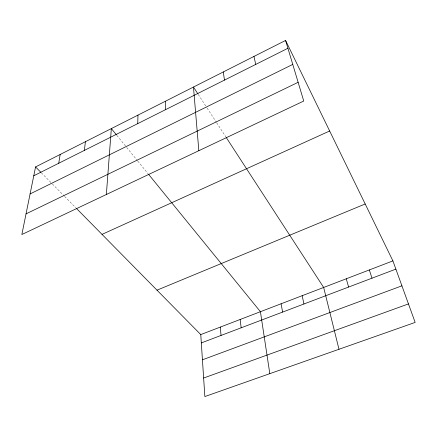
<?xml version="1.0" encoding="UTF-8"?>
<svg xmlns="http://www.w3.org/2000/svg" width="437" height="437" viewBox="0 0 437 437"><rect width="100%" height="100%" fill="white"/><g stroke="black" fill="none" stroke-linecap="round" stroke-linejoin="round"><path stroke-width="0.33" stroke-dasharray="2.19 1.64" d="M41.296 172.746L51.801 183.403M52.276 183.89L64.135 195.923M64.605 196.404L75.885 207.848M116.887 135.399L126.26 146.919M126.686 147.444L137.349 160.537M137.775 161.062L148.017 173.642M198.256 94.425L206.734 107.48M207.105 108.048L216.31 122.213M216.676 122.781L225.858 136.918"/><path stroke-width="0.66" d="M137.748 123.616L137.972 115.122M106.355 194.503L111.342 128.593L116.46 134.875M84.363 150.399L85.417 141.708M58.733 163.258L60.169 154.485M35.566 166.929L21.85 234.516L303.742 101.029L285.579 40.444L35.566 166.929L40.821 172.26M33.769 175.783L287.923 48.267M30.087 193.935L292.768 64.419M26.04 213.868L298.132 82.309M102.029 234.379L329.656 130.991M156.998 290.168L365.19 203.981M200.763 334.584L392.901 260.9L415.15 322.419L204.86 396.556L200.763 334.584L76.355 208.329M201.315 342.919L395.873 269.121M202.429 359.809L401.914 285.825M203.637 378.027L408.458 303.923M148.443 174.166L260.425 311.701L269.809 373.662M197.885 93.857L193.46 87.045L198.84 150.705M226.224 137.48L323.659 287.453L338.986 349.267M285.579 40.444L392.901 260.9M369.336 269.94L371.991 278.183M346.262 278.784L348.611 287.049M253.963 56.439L255.727 64.419M302.164 295.696L303.944 303.994M281.089 303.781L282.602 312.084M223.269 71.963L224.487 80.097M240.153 319.474L241.169 327.805M220.27 327.1L221.051 335.436M165.333 101.275L165.557 109.66"/></g></svg>
